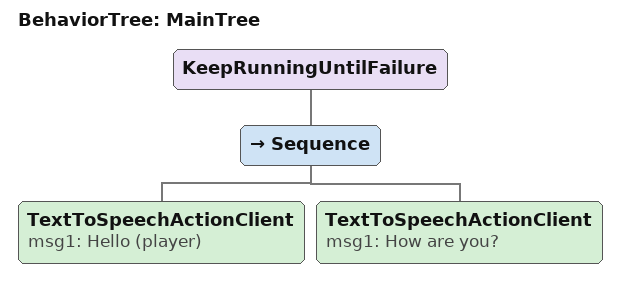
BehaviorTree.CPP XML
<root BTCPP_format="4" main_tree_to_execute = "MainTree">
    <BehaviorTree ID="MainTree">
        <KeepRunningUntilFailure>
              <Sequence>
                 <TextToSpeechActionClient msg1="Hello (player)" />
                 <TextToSpeechActionClient msg1="How are you?" />
              </Sequence>
        </KeepRunningUntilFailure>
    </BehaviorTree>
</root>
